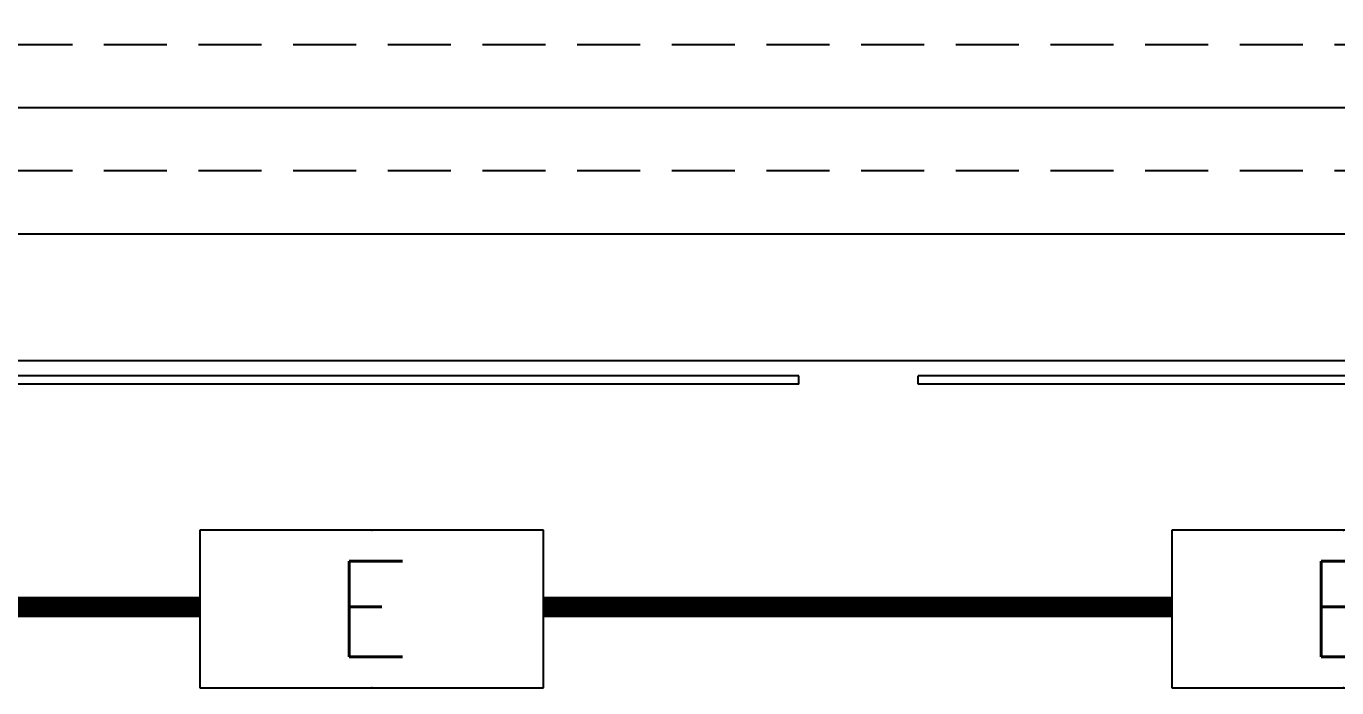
# Model space of a CAD drawing. Extents: x 12152 to 491505, y 111028 to 412681.
# Drawn here: x 164603 to 167900, y 213172 to 214835 of the extents above; entities that cross this region are included whole.
import ezdxf
from ezdxf.enums import TextEntityAlignment as Align

# ---------------------------------------------------------------- set-up
doc = ezdxf.new("R2010")
doc.units = 0
doc.header["$LTSCALE"] = 1000
doc.header["$MEASUREMENT"] = 0
doc.linetypes.add('DASH', pattern=[0.35, 0.25, -0.1])
for name, color, linetype in [('EQUIP-照明', 3, 'Continuous'), ('GROUND', 2, 'Continuous'), ('PUB_HATCH', 8, 'Continuous'), ('WINDOW', 4, 'Continuous'), ('WIRE-应急', 4, 'DASH'), ('图框(锁住)', 7, 'Continuous')]:
    doc.layers.add(name, color=color, linetype=linetype)
doc.styles.add('_TEL_DIM', font='SIMPLEX', dxfattribs={"width": 0.8, "height": 3.5, "bigfont": 'HZTXT'})

# ---------------------------------------------------------------- blocks, each defined once
blk = doc.blocks.new('EQWEWQEWQEQEQWEQWE')
at = {"layer": 'PUB_HATCH'}
h = blk.add_hatch(dxfattribs=at)
h.set_pattern_fill('ANSI33', color=256, scale=100, angle=135, style=0)
h.set_pattern_definition([(180, (-3000, 0), (-3e-14, -317.5), []), (180, (-3158.75, 158.75), (-3e-14, -317.5), [158.75, -79.375])])
h.paths.add_polyline_path([(-2192.3, 1500), (-2250, 1500), (-2250, 1400), (-3000, 0), (-1326.2, 0)])
h.paths.add_polyline_path([(-2.2, 1500), (-2192.3, 1500), (-1326.2, 0), (-668.1, 0, 0.188853)])
h.paths.add_polyline_path([(2.2, 1500), (-2.2, 1500, -0.188853), (-668.1, 0), (668.1, 0, -0.188853)])
h.paths.add_polyline_path([(2192.3, 1500), (2.2, 1500, 0.188853), (668.1, 0), (1326.2, 0)])
h.paths.add_polyline_path([(2250, 1400), (2250, 1500), (2192.3, 1500), (1326.2, 0), (3000, 0)])
at = {"layer": 'GROUND'}
for points in [[(3000, 1400), (3000, 0), (-3000, 0), (-3000, 1400)], [(-2250, 1400), (-3000, 0)], [(2250, 1400), (3000, 0)]]:
    blk.add_lwpolyline(points, dxfattribs=at)
at = {"layer": '图框(锁住)', "color": 0}
for points in [[(-2250, 1400), (-2250, 1500)], [(2250, 1400), (2250, 1500)]]:
    blk.add_lwpolyline(points, dxfattribs=at)
blk = doc.blocks.new('$DorLib2D$00000127')
at = {"color": 0, "linetype": 'Continuous'}
for p, q in [((-0.03333, 0.7949, -93.75), (-0.53333, 0.7949, -93.75)), ((-0.53333, 0.7949, -93.75), (-0.53333, 0.69041, -93.75)), ((-0.03333, 0.7949, -93.75), (-0.03333, 0.69041, -93.75)), ((0.03333, 0.7949, -93.75), (0.03333, 0.69041, -93.75)), ((0.53333, 0.7949, -93.75), (0.03333, 0.7949, -93.75)), ((0.53333, 0.7949, -93.75), (0.53333, 0.69041, -93.75)), ((-0.03333, 0.69041, -93.75), (-0.53333, 0.69041, -93.75)), ((0.53333, 0.69041, -93.75), (0.03333, 0.69041, -93.75)), ((0.5, 0.5, -93.75), (-0.5, 0.5, -93.75))]:
    blk.add_line(p, q, dxfattribs=at)
blk = doc.blocks.new('$equip$00001776')
for p, q in [((0.72, 0.66), (-0.72, 0.66)), ((-0.72, 0.66), (-0.72, 0)), ((0.72, 0), (0.72, 0.66)), ((-0.72, 0), (0.72, 0))]:
    blk.add_line(p, q)
for p in [(0, 0.66), (-0.72, 0.33), (0.72, 0.33), (0, 0)]:
    blk.add_point(p)
at = {"color": 7, "style": '_TEL_DIM'}
blk.add_attdef('$TEXT$', text='', height=0.4, dxfattribs=at).set_placement((0, 0.33), align=Align.MIDDLE_CENTER)
at = {"color": 7, "style": '_TEL_DIM', "flags": 1}
blk.add_attdef('A', text='', height=0.00002, dxfattribs=at).set_placement((0, 0), align=Align.MIDDLE_CENTER)

msp = doc.modelspace()

# ---------------------------------------------------------------- linework, layer by layer
at = {"layer": 'WIRE-应急', "linetype": 'DASH', "const_width": 52.5}
for points in [[(163386.8, 213374.6), (165040.3, 213374.6)], [(165904.3, 213374.6), (167485.1, 213374.6)]]:
    msp.add_lwpolyline(points, dxfattribs=at)

# ---------------------------------------------------------------- block references
at = {"layer": 'EQUIP-照明'}
ref = msp.add_blockref('$equip$00001776', (165472.3, 213567.6), dxfattribs=dict(at, xscale=600, yscale=600, zscale=600, rotation=180))
ref.add_attrib('A', '安全出口标志灯', dxfattribs={"layer": '0', "color": 7, "height": 0.012, "style": '_TEL_DIM'}).set_placement((165472.3, 213567.6), align=Align.MIDDLE_CENTER)
ref.add_attrib('$TEXT$', 'E', dxfattribs={"layer": '0', "color": 7, "height": 240, "style": '_TEL_DIM'}).set_placement((165472.3, 213369.6), align=Align.MIDDLE_CENTER)
ref = msp.add_blockref('$equip$00001776', (167917.1, 213567.6), dxfattribs=dict(at, xscale=600, yscale=600, zscale=600, rotation=180))
ref.add_attrib('A', '安全出口标志灯', dxfattribs={"layer": '0', "color": 7, "height": 0.012, "style": '_TEL_DIM'}).set_placement((167917.1, 213567.6), align=Align.MIDDLE_CENTER)
ref.add_attrib('$TEXT$', 'E', dxfattribs={"layer": '0', "color": 7, "height": 240, "style": '_TEL_DIM'}).set_placement((167917.1, 213369.6), align=Align.MIDDLE_CENTER)
at = {"layer": 'WINDOW', "color": 0, "xscale": -4500, "yscale": 200, "zscale": -4500, "rotation": 180}
msp.add_blockref('$DorLib2D$00000127', (166697.1, 214094.2), dxfattribs=at)
at = {"layer": '图框(锁住)', "color": 0, "xscale": -1, "rotation": 180}
msp.add_blockref('EQWEWQEWQEQEQWEQWE', (166697.1, 215694.2), dxfattribs=at)

doc.saveas('drawing.dxf')
